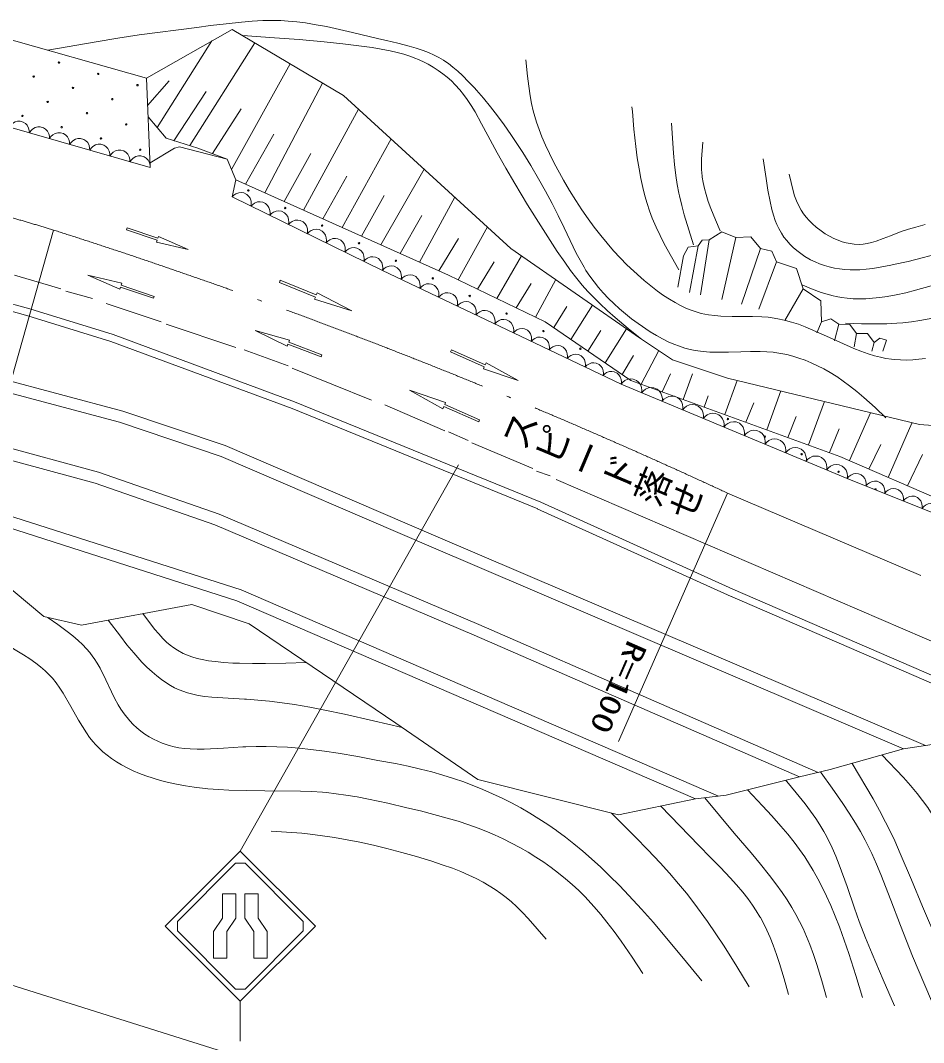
# Model space of a CAD drawing. Units: millimetres, scale not verified. Extents: x 40000 to 680002, y 20000 to 380001.
# Drawn here: x 88168 to 150684, y 261692 to 332423 of the extents above; entities that cross this region are included whole.
import ezdxf
from ezdxf.enums import TextEntityAlignment as Align

# ---------------------------------------------------------------- set-up
doc = ezdxf.new("R2010")
doc.units = ezdxf.units.MM
doc.header["$LTSCALE"] = 1000
doc.linetypes.add('USER1', pattern=[18.5, 14.557377, -1.819672, 0.303279, -1.819672])
for name, color, linetype, lineweight in [('M-BGD', 7, 'Continuous', 13), ('M-BMK-LINE', 2, 'Continuous', 13), ('M-STR-HTXT', 7, 'Continuous', 13), ('M-STR-STRC', 7, 'Continuous', 13)]:
    doc.layers.add(name, color=color, linetype=linetype, lineweight=lineweight)
doc.styles.add('@ＭＳ ゴシック', font='')
doc.styles.add('ＭＳ ゴシック', font='')
doc.styles.get('@ＭＳ ゴシック').set_extended_font_data('@MS Gothic')
doc.styles.get('ＭＳ ゴシック').set_extended_font_data('MS Gothic')

# ---------------------------------------------------------------- blocks, each defined once
blk = doc.blocks.new('BUHIN3')
at = {"color": 7, "linetype": 'Continuous', "lineweight": 13}
blk.add_lwpolyline([(607, -440.5), (662.8, -267.9), (675.9, -96.7), (654.4, 122.8), (573.7, 292.5), (464.1, 441.6), (276, 578.2), (100.3, 636.2), (-86.1, 660.2), (-301.4, 612.6), (-457.1, 544.9), (-607, 440.5)], dxfattribs=at)

msp = doc.modelspace()

# ---------------------------------------------------------------- linework, layer by layer
at = {"layer": 'M-BGD'}
for p, q in [((96891, 328418), (102818, 331805)), ((102818, 331805), (110522, 327233)), ((85546, 331636), (96891, 328418)), ((97626, 325015), (101417, 331005)), ((99896, 323762), (104401, 330866)), ((102775, 322111), (106835, 329421)), ((96891, 328334), (96891, 328418)), ((96891, 328418), (97145, 322238)), ((96972, 326538), (98464, 328237)), ((98796, 324101), (101018, 327510)), ((105081, 320491), (109079, 328089)), ((110522, 327233), (122122, 316650)), ((110522, 327233), (122122, 316650)), ((97145, 322238), (81820, 326640)), ((101463, 323211), (103440, 326299)), ((107759, 319290), (111568, 326279)), ((98246, 324270), (97006, 325759)), ((100447, 323592), (98246, 324270)), ((103741, 321091), (105707, 324560)), ((110438, 318089), (113819, 324226)), ((98838, 323592), (97145, 322576)), ((99177, 323677), (98838, 323592)), ((99177, 323677), (98838, 323592)), ((102479, 322830), (99177, 323677)), ((102479, 322830), (100447, 323592)), ((97145, 322576), (97145, 322238)), ((103072, 321391), (102479, 322830)), ((103072, 321391), (102479, 322830)), ((106420, 319890), (108261, 323217)), ((113116, 316889), (116111, 322134)), ((102818, 320206), (103072, 321391)), ((117804, 314787), (103072, 321391)), ((109098, 318690), (110751, 321643)), ((113232, 315126), (102818, 320206)), ((111777, 317489), (113341, 320301)), ((115795, 315688), (118231, 320200)), ((114456, 316288), (115963, 318928)), ((95512, 317934), (95555, 318061)), ((97630, 317218), (95512, 317934)), ((95555, 318061), (97673, 317345)), ((118473, 314466), (120498, 318131)), ((135838, 317242), (136726, 317793)), ((136726, 317793), (137700, 317412)), ((97587, 317091), (97630, 317218)), ((99770, 316565), (97587, 317091)), ((97673, 317345), (97716, 317472)), ((97716, 317472), (99770, 316565)), ((117134, 315088), (118483, 317328)), ((135076, 316819), (135351, 317221)), ((135838, 317242), (135237, 313436)), ((135351, 317221), (135838, 317242)), ((137700, 317412), (136723, 313106)), ((137700, 317412), (138737, 317455)), ((138737, 317455), (139394, 316650)), ((122122, 316650), (131012, 310469)), ((134060, 316142), (134399, 316735)), ((134399, 316735), (135076, 316819)), ((135076, 316819), (134482, 313601)), ((139394, 316650), (138091, 312799)), ((139394, 316650), (140177, 316459)), ((140177, 316459), (140494, 315718)), ((119810, 313822), (120956, 315709)), ((121148, 313179), (122851, 316145)), ((134060, 316142), (133680, 313955)), ((140494, 315718), (139270, 312445)), ((140494, 315718), (141891, 315253)), ((90118, 314110), (87747, 314787)), ((95044, 313819), (92827, 314787)), ((92827, 314787), (95181, 314231)), ((122291, 310808), (113232, 315126)), ((124492, 311570), (117804, 314787)), ((141891, 315253), (142357, 313856)), ((82543, 314169), (88817, 312474)), ((90118, 314110), (90964, 313856)), ((95181, 314231), (95135, 314094)), ((95135, 314094), (97421, 313331)), ((106091, 314293), (106152, 314443)), ((108587, 313275), (106091, 314293)), ((106152, 314443), (108648, 313425)), ((122485, 312535), (123519, 314225)), ((123823, 311892), (125233, 314487)), ((82413, 313686), (88678, 311993)), ((91303, 313686), (93166, 313178)), ((95090, 313956), (95044, 313819)), ((97376, 313194), (95090, 313956)), ((108648, 313425), (108709, 313575)), ((108709, 313575), (111115, 312332)), ((142357, 313856), (141087, 311667)), ((142357, 313856), (143563, 313031)), ((94097, 312840), (97907, 311570)), ((97421, 313331), (97376, 313194)), ((108526, 313125), (108587, 313275)), ((111115, 312332), (108526, 313125)), ((126270, 310351), (127768, 312725)), ((143563, 313031), (143627, 311570)), ((88678, 311993), (94436, 310215)), ((88817, 312474), (94597, 310689)), ((125084, 311164), (125992, 312629)), ((98246, 311400), (103072, 309792)), ((130419, 307506), (124492, 311570)), ((143627, 311570), (143304, 310794)), ((143627, 311570), (144262, 311782)), ((144262, 311782), (144812, 311400)), ((144812, 311400), (144530, 310252)), ((144812, 311400), (145585, 311390)), ((145585, 311390), (146040, 310765)), ((94597, 310689), (107147, 306024)), ((106634, 309887), (104426, 310977)), ((104426, 310977), (106793, 310299)), ((129742, 307252), (122291, 310808)), ((127455, 309538), (128352, 310966)), ((128641, 308726), (130125, 311086)), ((146040, 310765), (145875, 309827)), ((146040, 310765), (146813, 310755)), ((146813, 310755), (147268, 310130)), ((94436, 310215), (106966, 305558)), ((106687, 310024), (106634, 309887)), ((108975, 309140), (106687, 310024)), ((106793, 310299), (106740, 310162)), ((106740, 310162), (109028, 309277)), ((131012, 310469), (133298, 308945)), ((147268, 310130), (147101, 309544)), ((147268, 310130), (147648, 310427)), ((147648, 310427), (148114, 310300)), ((148114, 310300), (147860, 309538)), ((103664, 309622), (106712, 308522)), ((109028, 309277), (108975, 309140)), ((117948, 309482), (118009, 309622)), ((120274, 308459), (117948, 309482)), ((118009, 309622), (120335, 308599)), ((129826, 307913), (130596, 309235)), ((131143, 307244), (132352, 309576)), ((120212, 308320), (120274, 308459)), ((120335, 308599), (120396, 308739)), ((120396, 308739), (122630, 307506)), ((133298, 308945), (137108, 307675)), ((95259, 305394), (86138, 307826)), ((106966, 308352), (112470, 306151)), ((120212, 308320), (122630, 307506)), ((132590, 306719), (133172, 307959)), ((134038, 306194), (134680, 307964)), ((95028, 304627), (86138, 306998)), ((145405, 300732), (129742, 307252)), ((130419, 307506), (144897, 302256)), ((144897, 302256), (130419, 307506)), ((136934, 305144), (137792, 307510)), ((137108, 307675), (150400, 304458)), ((117411, 305553), (115094, 306828)), ((115094, 306828), (117602, 305987)), ((135486, 305669), (135765, 306438)), ((139829, 304094), (140804, 306781)), ((106966, 305558), (123984, 298616)), ((107147, 306024), (124181, 299076)), ((113401, 305812), (117550, 304034)), ((117475, 305698), (117411, 305553)), ((119888, 304640), (117475, 305698)), ((117602, 305987), (117538, 305843)), ((117538, 305843), (119951, 304784)), ((138382, 304619), (138927, 305963)), ((142725, 303044), (143816, 306052)), ((102342, 303004), (95259, 305394)), ((141277, 303569), (141875, 305012)), ((145566, 301965), (147010, 305279)), ((102056, 302256), (95028, 304627)), ((119951, 304784), (119888, 304640)), ((144173, 302519), (144845, 304153)), ((148243, 300798), (149882, 304557)), ((150400, 304458), (153702, 304204)), ((117804, 303950), (119158, 303357)), ((93571, 301159), (86220, 303164)), ((116764, 296811), (102342, 303004)), ((119412, 303188), (123646, 301410)), ((146905, 301381), (147721, 303089)), ((93335, 300394), (85884, 302426)), ((116449, 296076), (102056, 302256)), ((144897, 302256), (153448, 298531)), ((149582, 300214), (150606, 302385)), ((101919, 298262), (93571, 301159)), ((123900, 301240), (124831, 300902)), ((125254, 300648), (163016, 284392)), ((154464, 297092), (145405, 300732)), ((101632, 297515), (93335, 300394)), ((137376, 292562), (123936, 298637)), ((124181, 299076), (137479, 293062)), ((103437, 293016), (86389, 298468)), ((119898, 290630), (101919, 298262)), ((103156, 292266), (86477, 297600)), ((119582, 289895), (101632, 297515)), ((150810, 282245), (116764, 296811)), ((149300, 282021), (116449, 296076)), ((86646, 293790), (89779, 291165)), ((136485, 278740), (103437, 293016)), ((137479, 293062), (157032, 284598)), ((134906, 278550), (103156, 292266)), ((137277, 292604), (156835, 284138)), ((92404, 290572), (100024, 292012)), ((100024, 292012), (104003, 290657)), ((89779, 291165), (92404, 290572)), ((104003, 290657), (114163, 283799)), ((143380, 280381), (119898, 290630)), ((142089, 280071), (119582, 289895)), ((114163, 283799), (119836, 279904)), ((149300, 282021), (151586, 282360)), ((144220, 280582), (149300, 282021)), ((142103, 280074), (144220, 280582)), ((119836, 279904), (129572, 277449)), ((119836, 279904), (129572, 277449)), ((137023, 278804), (142103, 280074)), ((134906, 278550), (137023, 278804)), ((129572, 277449), (134906, 278550))]:
    msp.add_line(p, q, dxfattribs=at)
for points in [[(148083, 304931), (147323, 305642), (146551, 306337), (146063, 306750), (145563, 307148), (145129, 307469), (144682, 307775), (144631, 307807), (144212, 308067), (143772, 308315), (143349, 308531), (142908, 308733), (142487, 308904), (142050, 309059), (141636, 309186), (141208, 309295), (140806, 309378), (140391, 309443), (140262, 309459), (139824, 309497), (139374, 309517), (138711, 309518), (138037, 309499), (137192, 309468), (136351, 309458), (135894, 309472), (135429, 309507), (134880, 309582), (134522, 309656), (134158, 309752), (133780, 309874), (133407, 310016), (133012, 310189), (132613, 310385), (132186, 310620), (131767, 310873), (130921, 311448), (130478, 311771), (130040, 312116), (129630, 312463), (129235, 312824), (128870, 313185), (128512, 313566), (128184, 313945), (127873, 314337), (127590, 314723), (127317, 315129), (127186, 315340), (126905, 315826), (126643, 316320), (125800, 318076), (125395, 318917), (124972, 319746), (124509, 320609), (124024, 321471), (123491, 322374), (122935, 323278), (122575, 323844), (122122, 324525), (121647, 325203), (121185, 325830), (120699, 326453), (120221, 327034), (119726, 327605), (119590, 327755), (119192, 328184), (118773, 328605), (118443, 328911), (118100, 329201), (117793, 329435), (117475, 329653), (117450, 329668), (117136, 329853), (116804, 330024), (116426, 330194), (116038, 330346), (115566, 330507), (115074, 330654), (114299, 330854), (113514, 331036), (112986, 331156), (111155, 331587), (109343, 331993), (108630, 332129), (107906, 332247), (107309, 332326), (106710, 332384), (106198, 332416), (105581, 332423), (104954, 332409), (104218, 332370), (103481, 332311), (102406, 332198), (101321, 332064), (100387, 331943), (96398, 331422), (94899, 331196), (93401, 330949), (90057, 330357)], [(131163, 310369), (130247, 311106), (129339, 311864), (128798, 312339), (128265, 312834), (127450, 313666), (127055, 314114), (126674, 314575), (126253, 315120), (125841, 315686), (125330, 316430), (124835, 317185), (124181, 318217), (123275, 319672), (122389, 321134), (121769, 322190), (121159, 323272), (120523, 324455), (120089, 325278), (119638, 326088), (119374, 326526), (119087, 326960), (118842, 327298), (118575, 327632), (118268, 327972), (117999, 328239), (117714, 328492), (117407, 328737), (117088, 328966), (116748, 329185), (116397, 329387), (116029, 329576), (115652, 329746), (115531, 329796), (115128, 329948), (114710, 330084), (114238, 330214), (113751, 330328), (113141, 330446), (112516, 330546), (111770, 330648), (110476, 330804), (109182, 330939), (107471, 331094), (105750, 331229), (103572, 331385)], [(150827, 309032), (150366, 308974), (149935, 308939), (149496, 308923), (149088, 308928), (148672, 308954), (148456, 308976), (148080, 309032), (147697, 309110), (147279, 309218), (146855, 309348), (146350, 309528), (145848, 309728), (144176, 310484), (142490, 311222), (142017, 311398), (141540, 311554), (141135, 311667), (140716, 311762), (140342, 311828), (139926, 311882), (139496, 311917), (138852, 311941), (138195, 311946), (137428, 311947), (136657, 311969), (136232, 311999), (135801, 312051), (135280, 312149), (134932, 312250), (134590, 312370), (134225, 312520), (133866, 312690), (133479, 312897), (133098, 313124), (132682, 313396), (132267, 313693), (131796, 314057), (131336, 314438), (131103, 314640), (130619, 315073), (130151, 315520), (129685, 315993), (129227, 316486), (128772, 317007), (128333, 317540), (127891, 318108), (127459, 318697), (127026, 319322), (126603, 319968), (126175, 320659), (125759, 321370), (125479, 321870), (125122, 322536), (124779, 323219), (124516, 323784), (124269, 324364), (124072, 324877), (123894, 325395), (123671, 326169), (123553, 326682), (123455, 327200), (123351, 327870), (123267, 328556), (123149, 329704)], [(133754, 315162), (133236, 316060), (132733, 316974), (132441, 317542), (132169, 318117), (131906, 318737), (131719, 319238), (131552, 319745), (131392, 320296), (131248, 320864), (131111, 321496), (130990, 322145), (130869, 322918), (130765, 323709), (130637, 324908), (130528, 326125), (130500, 326450)], [(134758, 316889), (134429, 317930), (134119, 318975), (133947, 319620), (133793, 320279), (133754, 320464), (133639, 321081), (133544, 321702), (133450, 322465), (133375, 323232), (133232, 325325)], [(136606, 317853), (136270, 318633), (135955, 319415), (135781, 319899), (135626, 320385), (135518, 320787), (135427, 321202), (135367, 321571), (135327, 321943), (135321, 322031), (135307, 322427), (135314, 322825), (135401, 323999)], [(152183, 316411), (150591, 315989), (149610, 315748), (148613, 315525), (148416, 315483), (147797, 315362), (147174, 315260), (146719, 315204), (146262, 315169), (145604, 315162), (145235, 315184), (144867, 315227), (144510, 315288), (144158, 315369), (143819, 315467), (143486, 315584), (143169, 315716), (142859, 315867), (142752, 315925), (142463, 316097), (142177, 316292), (141911, 316498), (141658, 316720), (141428, 316948), (141213, 317190), (141021, 317436), (140847, 317694), (140663, 318014), (140531, 318292), (140414, 318588), (140292, 318957), (140189, 319334), (140061, 319902), (139910, 320689), (139777, 321486), (139579, 322835)], [(141386, 321790), (141510, 321205), (141653, 320628), (141757, 320285), (141879, 319951), (142069, 319541), (142211, 319292), (142377, 319046), (142565, 318801), (142771, 318568), (143000, 318339), (143253, 318117), (143596, 317853), (143880, 317663), (144176, 317489), (144462, 317343), (144765, 317212), (145044, 317113), (145335, 317031), (145600, 316976), (145875, 316941), (146247, 316929), (146509, 316948), (146770, 316987), (147077, 317055), (147392, 317147), (147887, 317322), (148389, 317521), (149139, 317813), (149635, 317978), (150143, 318125), (150786, 318295)], [(142270, 314118), (142932, 313852), (143599, 313606), (144006, 313476), (144427, 313362), (144640, 313314), (145012, 313247), (145397, 313198), (145805, 313167), (146226, 313156), (146679, 313165), (147143, 313194), (147658, 313249), (148170, 313323), (148778, 313435), (149445, 313582), (150115, 313751), (152714, 314479), (153690, 314730), (154682, 314964), (156892, 315443)], [(145283, 311466), (146376, 311436), (147477, 311426), (148145, 311439), (148823, 311472), (149260, 311506), (149844, 311571), (150436, 311656), (151075, 311770), (151721, 311906), (152442, 312079), (153168, 312275), (154723, 312752), (155843, 313131), (156964, 313531), (159182, 314359)], [(135324, 265955), (134065, 267508), (132784, 269056), (131979, 269999), (131159, 270929), (130293, 271871), (129635, 272557), (128955, 273236), (128333, 273831), (127698, 274411), (127101, 274929), (126485, 275438), (125902, 275894), (125299, 276340), (125266, 276363), (124674, 276775), (124063, 277176), (123440, 277559), (122806, 277926), (122162, 278275), (121509, 278606), (120856, 278914), (120186, 279209), (118852, 279730), (118142, 279973), (117416, 280199), (116637, 280420), (115853, 280621), (114996, 280820), (114124, 281000), (112915, 281221), (111534, 281477), (110154, 281713), (109213, 281854), (108268, 281976), (107466, 282061), (106650, 282127), (105917, 282166), (105169, 282187), (104475, 282186), (103764, 282164), (103567, 282155), (102227, 282064), (100895, 281994), (100409, 281992), (99920, 282010), (99525, 282043), (99136, 282096), (98801, 282161), (98461, 282247), (97973, 282414), (97671, 282541), (97375, 282686), (97078, 282855), (96789, 283042), (96510, 283247), (96235, 283474), (95980, 283710), (95733, 283967), (95340, 284446), (95127, 284753), (94932, 285072), (94689, 285514), (94465, 285967), (94080, 286788), (93680, 287592), (93486, 287935), (93276, 288266), (93187, 288394), (92974, 288674), (92738, 288948), (92459, 289239), (92164, 289517), (91793, 289836), (91405, 290142), (90755, 290617), (90088, 291080), (90054, 291103)], [(114597, 283501), (112609, 283967), (110611, 284415), (109236, 284700), (108193, 284898), (107146, 285077), (106280, 285206), (105398, 285317), (104608, 285397), (103811, 285457), (103678, 285465), (102543, 285520), (101414, 285594), (100943, 285646), (100480, 285719), (100112, 285795), (99742, 285893), (99144, 286106), (98842, 286246), (98548, 286404), (98236, 286597), (97933, 286807), (97606, 287060), (97282, 287337), (96925, 287672), (96580, 288023), (96012, 288655), (95543, 289222), (95087, 289803), (94251, 290921)], [(107941, 287999), (106542, 287948), (105122, 287917), (104229, 287916), (103325, 287936), (102863, 287955), (102254, 287992), (101646, 288050), (101197, 288111), (100756, 288191), (100394, 288276), (100041, 288380), (99735, 288489), (99439, 288616), (99030, 288836), (98780, 289000), (98541, 289182), (98283, 289405), (98029, 289653), (97737, 289969), (97457, 290302), (96650, 291375)], [(131258, 266480), (130511, 267599), (129748, 268705), (129267, 269370), (128765, 270029), (128334, 270565), (127887, 271087), (127236, 271789), (126810, 272210), (126362, 272625), (125899, 273026), (125415, 273418), (124910, 273801), (124393, 274169), (123855, 274525), (123306, 274865), (122746, 275187), (122169, 275497), (121582, 275789), (120988, 276062), (120489, 276274), (119846, 276527), (119197, 276761), (118457, 277004), (117710, 277228), (116785, 277482), (115854, 277717), (114910, 277940), (113591, 278249), (112272, 278537), (111488, 278689), (110692, 278823), (110031, 278915), (109356, 278989), (109077, 279013), (108314, 279063), (107551, 279093), (105075, 279114), (102585, 279156), (101872, 279196), (101146, 279257), (100205, 279374), (99595, 279462), (98975, 279573), (98419, 279691), (97859, 279832), (97356, 279978), (96852, 280145), (96406, 280313), (95962, 280503), (95567, 280692), (95175, 280902), (94822, 281113), (94483, 281340), (94173, 281571), (93877, 281816), (93610, 282063), (93358, 282324), (93195, 282508), (92956, 282809), (92731, 283124), (92455, 283552), (92188, 284002), (91667, 284941), (91130, 285866), (90895, 286225), (90640, 286579), (90379, 286900), (90133, 287167), (89872, 287420), (89560, 287692), (89234, 287950), (88820, 288247), (88391, 288531), (87042, 289335)], [(152114, 276183), (151652, 276932), (151174, 277669), (150970, 277964), (150617, 278446), (150241, 278923), (149773, 279480), (149289, 280025), (147802, 281597)], [(154108, 263848), (153286, 265416), (152483, 266992), (151590, 268859), (151097, 269974), (150618, 271107), (149857, 272946), (149074, 274785), (148684, 275649), (148272, 276513), (148053, 276950), (147630, 277754), (147190, 278549), (145735, 281012)], [(151630, 263651), (150765, 265660), (149917, 267679), (149081, 269782), (148414, 271555), (147728, 273318), (147423, 274045), (147095, 274772), (146636, 275699), (146311, 276292), (145968, 276875), (145540, 277560), (145094, 278235), (144358, 279296), (143603, 280348), (143550, 280422)], [(148665, 264239), (147889, 266023), (147127, 267825), (146673, 268947), (146237, 270078), (145900, 271003), (145384, 272497), (144850, 273980), (144609, 274583), (144351, 275176), (144120, 275660), (143871, 276134), (143779, 276298), (143509, 276748), (143221, 277188), (142859, 277700), (142479, 278202), (141857, 278976), (141210, 279749), (141139, 279833)], [(146458, 264808), (145995, 266330), (145512, 267852), (145199, 268772), (144866, 269691), (144575, 270438), (144266, 271175), (143976, 271820), (143668, 272453), (143370, 273023), (143050, 273591), (142457, 274537), (142101, 275048), (141727, 275548), (141281, 276109), (140812, 276667), (140187, 277372), (139537, 278075), (138492, 279172)], [(141326, 265025), (141029, 266091), (140711, 267157), (140501, 267797), (140270, 268436), (140063, 268953), (139838, 269460), (139620, 269903), (139385, 270335), (139356, 270387), (139105, 270799), (138831, 271210), (138511, 271651), (138168, 272090), (137744, 272596), (137302, 273090), (136630, 273802), (135941, 274502), (135128, 275319), (132492, 278052)], [(143969, 264809), (143641, 265954), (143294, 267090), (143063, 267784), (142813, 268468), (142591, 269022), (142347, 269576), (142105, 270076), (141845, 270565), (141567, 271045), (141240, 271567), (140890, 272087), (140465, 272679), (140022, 273262), (139399, 274039), (138754, 274813), (137577, 276192), (135538, 278626)], [(138615, 265554), (137753, 266964), (136870, 268371), (136312, 269224), (135738, 270064), (134785, 271366), (134267, 272024), (133727, 272676), (133093, 273407), (132443, 274126), (131600, 275023), (130735, 275915), (129085, 277572)], [(124558, 268838), (123945, 269563), (123319, 270271), (122921, 270693), (122510, 271099), (122159, 271420), (121795, 271724), (121780, 271736), (121419, 272011), (121037, 272275), (120618, 272539), (120188, 272786), (119711, 273036), (119214, 273273), (118650, 273518), (118067, 273749), (117370, 274001), (116655, 274239), (115584, 274565), (114560, 274855), (113537, 275124), (112600, 275350), (111663, 275555), (110791, 275726), (109908, 275880), (109072, 276005), (108232, 276110), (107637, 276172), (105524, 276326)]]:
    msp.add_lwpolyline(points, dxfattribs=at)
for centre in [(90835, 329506), (89085, 328537), (93553, 328725), (91803, 327756), (96272, 327944), (90054, 326787), (94522, 326975), (88304, 325818), (92772, 326006), (91023, 325037), (95491, 325225), (93741, 324256), (96460, 323476), (103946, 320660), (106499, 319443), (109052, 318226), (111605, 317009), (114159, 315792), (116712, 314575), (119265, 313358), (121818, 312141), (124372, 310924), (126925, 309707), (137138, 304839), (139691, 303622), (142244, 302405), (144797, 301188)]:
    msp.add_circle(centre, 50, dxfattribs=at)
at = {"layer": 'M-BGD', "linetype": 'USER1'}
msp.add_arc((32283, 126567), 200001, 73.09055, 74.47969, dxfattribs=at)
at = {"layer": 'M-BGD'}
msp.add_arc((147351, 299971), 50, 315.39548, 180.82312, dxfattribs=at)
at = {"layer": 'M-BMK-LINE'}
for p, q in [((90456, 317920), (84953, 298446)), ((137108, 299716), (129572, 282529))]:
    msp.add_line(p, q, dxfattribs=at)
at = {"layer": 'M-BMK-LINE', "linetype": 'USER1'}
msp.add_line((137108, 299716), (152602, 293112), dxfattribs=at)
msp.add_arc((-31339, -63087), 400001, 65.09495, 72.27277, dxfattribs=at)
at = {"layer": 'M-STR-HTXT'}
msp.add_line((130779, 252085), (63259, 273308), dxfattribs=at)
at = {"layer": 'M-STR-STRC'}
for p, q in [((118481, 301664), (103388, 274941)), ((103388, 274941), (98192, 269744)), ((108584, 269744), (103388, 274941)), ((103062, 274096), (99037, 270070)), ((103713, 274096), (103062, 274096)), ((107739, 270070), (103713, 274096)), ((103076, 271994), (102152, 271994)), ((102152, 271994), (102152, 270296)), ((103076, 271994), (103076, 270296)), ((103700, 271994), (103700, 270296)), ((103700, 271994), (104624, 271994)), ((104624, 271994), (104624, 270296)), ((102152, 270296), (101536, 269372)), ((103076, 270296), (102460, 269372)), ((103700, 270296), (104316, 269372)), ((104624, 270296), (105240, 269372)), ((98192, 269744), (103388, 264548)), ((99037, 270070), (99037, 269419)), ((103388, 264548), (108584, 269744)), ((107739, 269419), (107739, 270070)), ((99037, 269419), (103062, 265393)), ((101536, 267524), (101536, 269372)), ((102460, 267524), (102460, 269372)), ((103713, 265393), (107739, 269419)), ((104316, 267524), (104316, 269372)), ((105240, 267524), (105240, 269372)), ((102460, 267524), (101536, 267524)), ((104316, 267524), (105240, 267524)), ((103062, 265393), (103713, 265393)), ((103388, 264548), (103388, 261777))]:
    msp.add_line(p, q, dxfattribs=at)

# ---------------------------------------------------------------- block references
at = {"layer": 'M-BGD'}
for p, xscale, yscale, rotation in [((88089, 324840), 0.9663452, 0.9663452, 19.94391), ((89482, 324439), 0.9663452, 0.9663452, 19.94391), ((90875, 324039), 0.9663452, 0.9663452, 19.94391), ((92269, 323639), 0.9663452, 0.9663452, 19.94391), ((93662, 323239), 0.9663452, 0.9663452, 19.94391), ((95055, 322839), 0.9663452, 0.9663452, 19.94391), ((96448, 322438), 0.9663452, 0.9663452, 19.94391), ((103469, 319889), 0.9655808, 0.9655808, 9.96691), ((104770, 319254), 0.9655808, 0.9655808, 9.96691), ((106072, 318619), 0.9655808, 0.9655808, 9.96691), ((107374, 317984), 0.9655808, 0.9655808, 9.96691), ((108676, 317349), 0.9655808, 0.9655808, 9.96691), ((109977, 316714), 0.9655808, 0.9655808, 9.96691), ((111279, 316079), 0.9655808, 0.9655808, 9.96691), ((112581, 315444), 0.9655808, 0.9655808, 9.96691), ((113879, 314818), 0.9557585, 0.9557585, 10.48533), ((115173, 314201), 0.9557585, 0.9557585, 10.48533), ((116467, 313584), 0.9557585, 0.9557585, 10.48533), ((117761, 312967), 0.9557585, 0.9557585, 10.48533), ((119055, 312350), 0.9557585, 0.9557585, 10.48533), ((120350, 311734), 0.9557585, 0.9557585, 10.48533), ((121644, 311117), 0.9557585, 0.9557585, 10.48533), ((122912, 310512), 0.9173402, 0.9173402, 10.45741), ((124153, 309919), 0.9173402, 0.9173402, 10.45741), ((125395, 309327), 0.9173402, 0.9173402, 10.45741), ((126637, 308734), 0.9173402, 0.9173402, 10.45741), ((127879, 308141), 0.9173402, 0.9173402, 10.45741), ((129121, 307549), 0.9173402, 0.9173402, 10.45741), ((130454, 306956), 1.028233, 1.028233, 13.36989), ((131878, 306363), 1.028233, 1.028233, 13.36989), ((133302, 305771), 1.028233, 1.028233, 13.36989), ((134725, 305178), 1.028233, 1.028233, 13.36989), ((136149, 304585), 1.028233, 1.028233, 13.36989), ((137573, 303992), 1.028233, 1.028233, 13.36989), ((138997, 303400), 1.028233, 1.028233, 13.36989), ((140421, 302807), 1.028233, 1.028233, 13.36989), ((141845, 302214), 1.028233, 1.028233, 13.36989), ((143269, 301621), 1.028233, 1.028233, 13.36989), ((144693, 301029), 1.028233, 1.028233, 13.36989), ((146052, 300472), 0.9298038, 0.9298038, 14.07952), ((147346, 299952), 0.9298038, 0.9298038, 14.07952), ((148640, 299432), 0.9298038, 0.9298038, 14.07952), ((149934, 298912), 0.9298038, 0.9298038, 14.07952), ((151228, 298392), 0.9298038, 0.9298038, 14.07952)]:
    msp.add_blockref('BUHIN3', p, dxfattribs=dict(at, xscale=xscale, yscale=yscale, rotation=rotation))

# ---------------------------------------------------------------- texts
at = {"layer": 'M-BGD', "style": '@ＭＳ ゴシック'}
msp.add_text('スピード落せ', height=1833, rotation=337.1, dxfattribs=at).set_placement((120977, 303179), align=Align.BOTTOM_LEFT)
at = {"layer": 'M-BGD', "style": 'ＭＳ ゴシック', "width": 1.35}
msp.add_text('R=100', height=1466, rotation=246.3, dxfattribs=at).set_placement((129839, 289826), align=Align.BOTTOM_LEFT)

doc.saveas('drawing.dxf')
